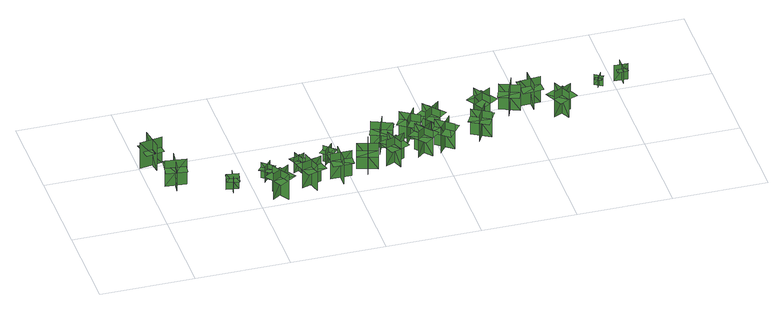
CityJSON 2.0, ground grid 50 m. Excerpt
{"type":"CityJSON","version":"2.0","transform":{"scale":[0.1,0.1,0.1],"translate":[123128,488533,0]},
"CityObjects":{
"tree1":{"type":"SolitaryVegetationObject","geometry":[{"type":"MultiSurface","lod":"1","boundaries":[[[0,1,2]],[[0,2,3]],[[4,5,6]],[[4,6,7]],[[8,9,10]],[[8,10,11]],[[8,12,13]],[[8,13,9]]]}]},
"tree2":{"type":"SolitaryVegetationObject","geometry":[{"type":"MultiSurface","lod":"1","boundaries":[[[14,15,16]],[[14,16,17]],[[18,19,20]],[[18,20,21]],[[22,23,24]],[[22,24,25]],[[22,25,26]],[[22,26,27]]]}]},
"tree3":{"type":"SolitaryVegetationObject","geometry":[{"type":"MultiSurface","lod":"1","boundaries":[[[28,29,30]],[[28,30,31]],[[32,33,34]],[[32,34,35]],[[36,37,38]],[[36,38,39]],[[36,39,40]],[[36,40,41]]]}]},
"tree4":{"type":"SolitaryVegetationObject","geometry":[{"type":"MultiSurface","lod":"1","boundaries":[[[42,43,44]],[[42,44,45]],[[46,47,48]],[[46,48,49]],[[50,51,52]],[[50,52,53]],[[50,53,54]],[[50,54,55]]]}]},
"tree5":{"type":"SolitaryVegetationObject","geometry":[{"type":"MultiSurface","lod":"1","boundaries":[[[56,57,58]],[[56,58,59]],[[60,61,62]],[[60,62,63]],[[64,65,66]],[[64,66,67]],[[64,67,68]],[[64,68,69]]]}]},
"tree6":{"type":"SolitaryVegetationObject","geometry":[{"type":"MultiSurface","lod":"1","boundaries":[[[70,71,72]],[[70,72,73]],[[74,75,76]],[[74,76,77]],[[78,79,80]],[[78,80,81]],[[78,81,82]],[[78,82,83]]]}]},
"tree7":{"type":"SolitaryVegetationObject","geometry":[{"type":"MultiSurface","lod":"1","boundaries":[[[84,85,86]],[[84,86,87]],[[88,89,90]],[[88,90,91]],[[92,93,94]],[[92,94,95]],[[92,95,96]],[[92,96,97]]]}]},
"tree8":{"type":"SolitaryVegetationObject","geometry":[{"type":"MultiSurface","lod":"1","boundaries":[[[98,99,100]],[[98,100,101]],[[102,103,104]],[[102,104,105]],[[106,107,108]],[[106,108,109]],[[106,109,110]],[[106,110,111]]]}]},
"tree9":{"type":"SolitaryVegetationObject","geometry":[{"type":"MultiSurface","lod":"1","boundaries":[[[112,113,114]],[[112,114,115]],[[116,117,118]],[[116,118,119]],[[120,121,122]],[[120,122,123]],[[120,123,124]],[[120,124,125]]]}]},
"tree10":{"type":"SolitaryVegetationObject","geometry":[{"type":"MultiSurface","lod":"1","boundaries":[[[126,127,128]],[[126,128,129]],[[130,131,132]],[[130,132,133]],[[134,135,136]],[[134,136,137]],[[134,137,138]],[[134,138,139]]]}]},
"tree11":{"type":"SolitaryVegetationObject","geometry":[{"type":"MultiSurface","lod":"1","boundaries":[[[140,141,142]],[[140,142,143]],[[144,145,146]],[[144,146,147]],[[148,149,150]],[[148,150,151]],[[148,151,152]],[[148,152,153]]]}]},
"tree12":{"type":"SolitaryVegetationObject","geometry":[{"type":"MultiSurface","lod":"1","boundaries":[[[154,155,156]],[[154,156,157]],[[158,159,160]],[[158,160,161]],[[162,163,164]],[[162,164,165]],[[162,165,166]],[[162,166,167]]]}]},
"tree13":{"type":"SolitaryVegetationObject","geometry":[{"type":"MultiSurface","lod":"1","boundaries":[[[168,169,170]],[[168,170,171]],[[172,173,174]],[[172,174,175]],[[176,177,178]],[[176,178,179]],[[176,179,180]],[[176,180,181]]]}]},
"tree14":{"type":"SolitaryVegetationObject","geometry":[{"type":"MultiSurface","lod":"1","boundaries":[[[182,183,184]],[[182,184,185]],[[186,187,188]],[[186,188,189]],[[190,191,192]],[[190,192,193]],[[190,193,194]],[[190,194,195]]]}]},
"tree15":{"type":"SolitaryVegetationObject","geometry":[{"type":"MultiSurface","lod":"1","boundaries":[[[196,197,198]],[[196,198,199]],[[200,201,202]],[[200,202,203]],[[204,205,206]],[[204,206,207]],[[204,207,208]],[[204,208,209]]]}]},
"tree16":{"type":"SolitaryVegetationObject","geometry":[{"type":"MultiSurface","lod":"1","boundaries":[[[210,211,212]],[[210,212,213]],[[214,215,216]],[[214,216,217]],[[218,219,220]],[[218,220,221]],[[218,221,222]],[[218,222,223]]]}]},
"tree17":{"type":"SolitaryVegetationObject","geometry":[{"type":"MultiSurface","lod":"1","boundaries":[[[224,225,226]],[[224,226,227]],[[228,229,230]],[[228,230,231]],[[232,233,234]],[[232,234,235]],[[232,235,236]],[[232,236,237]]]}]},
"tree18":{"type":"SolitaryVegetationObject","geometry":[{"type":"MultiSurface","lod":"1","boundaries":[[[238,239,240]],[[238,240,241]],[[242,243,244]],[[242,244,245]],[[246,247,248]],[[246,248,249]],[[246,249,250]],[[246,250,251]]]}]},
"tree19":{"type":"SolitaryVegetationObject","geometry":[{"type":"MultiSurface","lod":"1","boundaries":[[[252,253,254]],[[252,254,255]],[[256,257,258]],[[256,258,259]],[[260,261,262]],[[260,262,263]],[[260,263,264]],[[260,264,265]]]}]},
"tree20":{"type":"SolitaryVegetationObject","geometry":[{"type":"MultiSurface","lod":"1","boundaries":[[[266,267,268]],[[266,268,269]],[[270,271,272]],[[270,272,273]],[[274,275,276]],[[274,276,277]],[[274,277,278]],[[274,278,279]]]}]},
"tree21":{"type":"SolitaryVegetationObject","geometry":[{"type":"MultiSurface","lod":"1","boundaries":[[[280,281,282]],[[280,282,283]],[[284,285,286]],[[284,286,287]],[[288,289,290]],[[288,290,291]],[[288,291,292]],[[288,292,293]]]}]},
"tree22":{"type":"SolitaryVegetationObject","geometry":[{"type":"MultiSurface","lod":"1","boundaries":[[[294,295,296]],[[294,296,297]],[[298,299,300]],[[298,300,301]],[[302,303,304]],[[302,304,305]],[[302,306,307]],[[302,307,303]]]}]},
"tree23":{"type":"SolitaryVegetationObject","geometry":[{"type":"MultiSurface","lod":"1","boundaries":[[[308,309,310]],[[308,310,311]],[[312,313,314]],[[312,314,315]],[[316,317,318]],[[316,318,319]],[[316,320,321]],[[316,321,317]]]}]}
},
"vertices":[
[81,461,8],[61,580,8],[61,580,164],[81,461,164],[124,522,8],[124,522,164],[5,503,164],[5,503,8],[75,468,104],[58,571,104],[9,563,104],[27,460,104],[125,476,104],[108,579,104],
[81,317,7],[191,304,7],[191,304,161],[81,317,161],[126,259,7],[139,369,7],[139,369,161],[126,259,161],[126,259,118],[181,252,118],[194,362,118],[139,369,118],[84,375,118],[71,266,118],
[429,185,12],[363,197,12],[363,197,104],[429,185,104],[404,222,12],[391,157,12],[391,157,104],[404,222,104],[404,222,78],[371,228,78],[359,163,78],[391,157,78],[424,150,78],[437,216,78],
[588,127,6],[645,32,6],[645,32,160],[588,127,160],[570,55,6],[665,112,6],[665,112,160],[570,55,160],[570,55,117],[598,8,117],[693,65,117],[665,112,117],[637,160,117],[542,103,117],
[570,201,13],[611,252,13],[611,252,105],[570,201,105],[614,205,13],[562,247,13],[562,247,105],[614,205,105],[614,205,79],[635,231,79],[583,273,79],[562,247,79],[541,221,79],[593,179,79],
[773,168,11],[804,61,11],[804,61,165],[773,168,165],[737,103,11],[844,134,11],[844,134,165],[737,103,165],[737,103,122],[752,50,122],[859,81,122],[844,134,122],[828,187,122],[722,157,122],
[732,240,13],[793,266,13],[793,266,105],[732,240,105],[773,223,13],[747,284,13],[747,284,105],[773,223,105],[773,223,79],[804,236,79],[777,297,79],[747,284,79],[716,271,79],[743,210,79],
[948,193,9],[947,82,9],[947,82,163],[948,193,163],[895,142,9],[1006,140,9],[1006,140,163],[895,142,163],[895,142,120],[895,86,120],[1005,85,120],[1006,140,120],[1007,196,120],[896,197,120],
[903,306,9],[952,261,9],[952,261,102],[903,306,102],[905,262,9],[950,311,9],[950,311,102],[905,262,102],[905,262,76],[929,239,76],[974,288,76],[950,311,76],[925,333,76],[880,285,76],
[1087,126,9],[1119,232,9],[1119,232,163],[1087,126,163],[1152,161,9],[1046,193,9],[1046,193,163],[1152,161,163],[1152,161,120],[1168,214,120],[1063,246,120],[1046,193,120],[1030,140,120],[1136,108,120],
[1199,181,4],[1302,222,4],[1302,222,158],[1199,181,158],[1267,151,4],[1226,254,4],[1226,254,158],[1267,151,158],[1267,151,115],[1318,172,115],[1278,275,115],[1226,254,115],[1175,234,115],[1215,131,115],
[1237,386,8],[1195,283,8],[1195,283,162],[1237,386,162],[1169,358,8],[1272,316,8],[1272,316,162],[1169,358,162],[1169,358,119],[1148,306,119],[1250,264,119],[1272,316,119],[1293,367,119],[1190,409,119],
[1373,202,8],[1458,272,8],[1458,272,162],[1373,202,162],[1446,194,8],[1376,279,8],[1376,279,162],[1446,194,162],[1446,194,119],[1489,229,119],[1419,314,119],[1376,279,119],[1333,244,119],[1403,159,119],
[1424,342,9],[1331,402,9],[1331,402,163],[1424,342,163],[1409,414,9],[1349,321,9],[1349,321,163],[1409,414,163],[1409,414,120],[1362,444,120],[1302,351,120],[1349,321,120],[1396,291,120],[1455,385,120],
[1569,221,7],[1482,291,7],[1482,291,161],[1569,221,161],[1561,295,7],[1492,208,7],[1492,208,161],[1561,295,161],[1561,295,118],[1518,329,118],[1449,243,118],[1492,208,118],[1535,174,118],[1604,260,118],
[1458,363,8],[1543,434,8],[1543,434,161],[1458,363,161],[1532,356,8],[1461,441,8],[1461,441,161],[1532,356,161],[1532,356,118],[1574,391,118],[1504,476,118],[1461,441,118],[1418,406,118],[1489,321,118],
[1705,247,11],[1761,343,11],[1761,343,165],[1705,247,165],[1776,266,11],[1681,321,11],[1681,321,165],[1776,266,165],[1776,266,122],[1804,314,122],[1708,369,122],[1681,321,122],[1653,273,122],[1749,218,122],
[1807,406,7],[1750,501,7],[1750,501,161],[1807,406,161],[1825,478,7],[1730,421,7],[1730,421,161],[1825,478,161],[1825,478,118],[1796,525,118],[1702,468,118],[1730,421,118],[1759,373,118],[1854,431,118],
[1913,426,8],[1954,529,8],[1954,529,162],[1913,426,162],[1981,455,8],[1878,496,8],[1878,496,162],[1981,455,162],[1981,455,119],[2002,506,119],[1899,548,119],[1878,496,119],[1857,445,119],[1960,403,119],
[2050,445,7],[2044,556,7],[2044,556,161],[2050,445,161],[2099,500,7],[1989,494,7],[1989,494,161],[2099,500,161],[2099,500,118],[2097,555,118],[1986,550,118],[1989,494,118],[1992,439,118],[2102,445,118],
[2128,348,9],[2227,396,9],[2227,396,163],[2128,348,163],[2197,323,9],[2149,423,9],[2149,423,163],[2197,323,163],[2197,323,120],[2247,347,120],[2199,447,120],[2149,423,120],[2099,399,120],[2147,299,120],
[2435,577,9],[2410,537,9],[2410,537,71],[2435,577,71],[2399,569,9],[2439,543,9],[2439,543,71],[2399,569,71],[2433,573,55],[2410,537,55],[2426,527,55],[2449,563,55],[2417,584,55],[2394,547,55],
[2546,610,8],[2544,539,8],[2544,539,102],[2546,610,102],[2506,571,8],[2577,570,8],[2577,570,102],[2506,571,102],[2546,604,77],[2544,539,77],[2572,539,77],[2574,603,77],[2518,604,77],[2516,540,77]
]}
